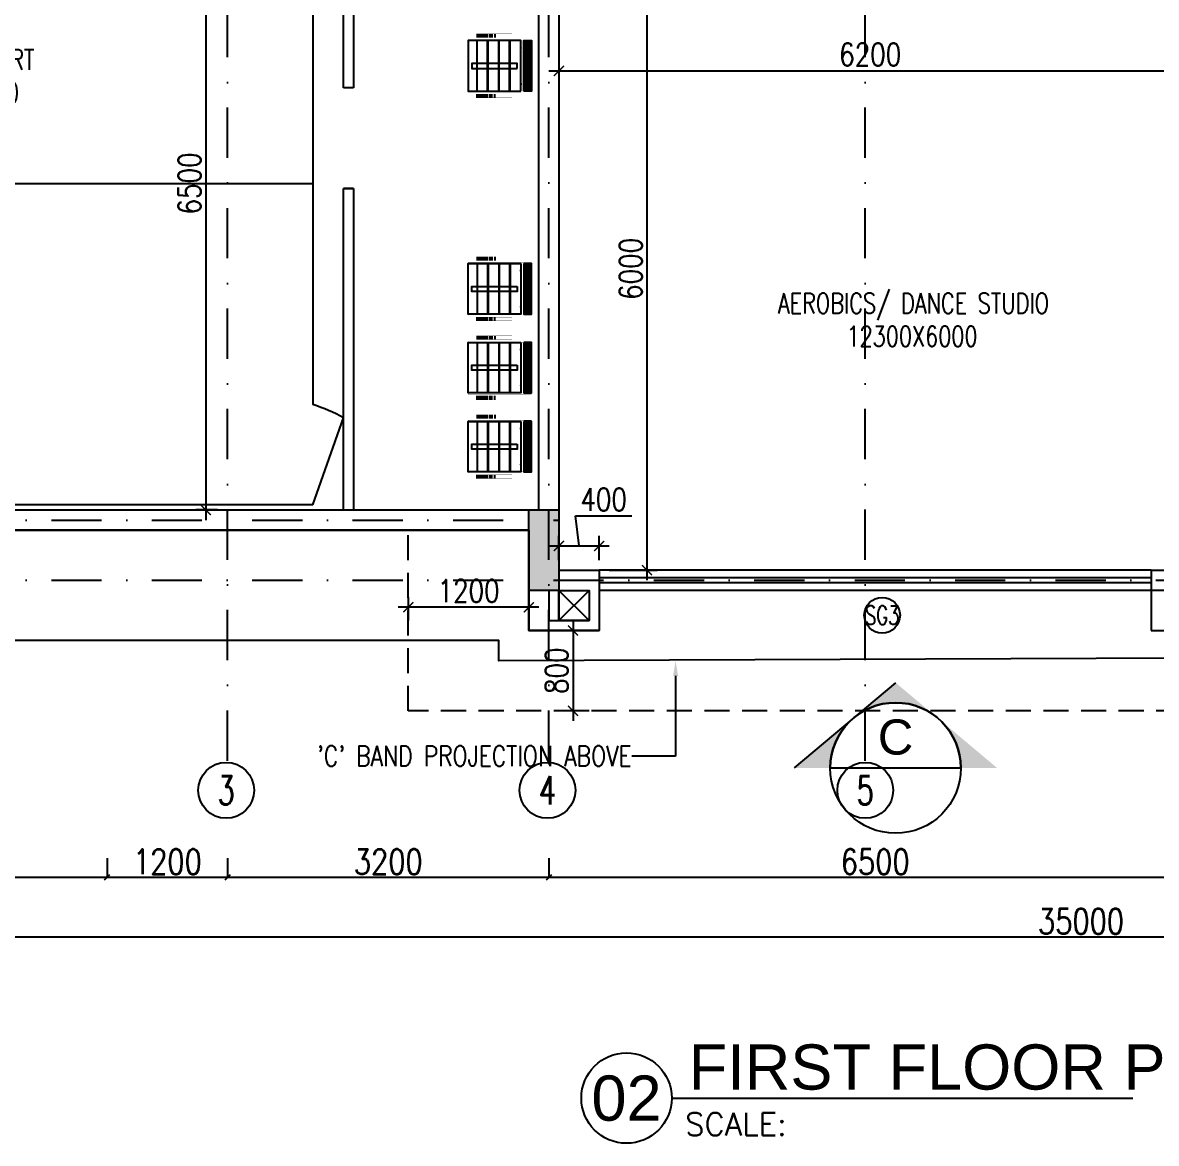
# Model space of a CAD drawing. Extents: x -32840 to 422982, y 280745 to 888746.
# Drawn here: x 220750 to 232041, y 383327 to 394481 of the extents above; entities that cross this region are included whole.
import ezdxf
from ezdxf import colors
from ezdxf.entities.mleader import LeaderData, LeaderLine
from ezdxf.enums import TextEntityAlignment as Align
from ezdxf.math import Vec2, Vec3

# ---------------------------------------------------------------- set-up
doc = ezdxf.new("R2010")
doc.units = 0
doc.header["$LTSCALE"] = 1000
doc.header["$PDMODE"] = 3
for name, pattern in [('ABOVE', [0.4, 0.2, -0.2]), ('CONTINOUS', [0]), ('DASHDOT', [1, 0.5, -0.25, 0, -0.25]), ('HIDDEN', [0.375, 0.25, -0.125])]:
    doc.linetypes.add(name, pattern=pattern)
doc.layers.get('Defpoints').update_dxf_attribs({"linetype": 'HIDDEN'})
doc.layers.add('A-Area duct', color=50, linetype='Continuous', plot=False)
for name, color, linetype in [('A-Chejja', 5, 'HIDDEN'), ('A-COURTS', 2, 'Continuous'), ('a-dim', 3, 'Continuous'), ('A-DOOR', 1, 'Continuous'), ('A-duct', 1, 'Continuous'), ('A-Floor Projection', 5, 'CONTINOUS'), ('A-GRID', 31, 'DASHDOT'), ('A-GRID NO', 40, 'CONTINOUS'), ('A-RD', 6, 'Continuous'), ('A-Tag LVl', 2, 'Continuous'), ('A-TAG-DW', 2, 'Continuous'), ('A-TXT', 6, 'Continuous'), ('A-WAL', 7, 'Continuous'), ('A-WALL', 7, 'CONTINOUS'), ('a-win', 1, 'Continuous'), ('Dimension', 7, 'Continuous'), ('FURN', 11, 'Continuous'), ('S-RCWALL', 10, 'Continuous'), ('S-RCWALL HATCH', 165, 'Continuous'), ('STR-BEAMS', 6, 'ABOVE')]:
    doc.layers.add(name, color=color, linetype=linetype)
doc.layers.add('A-Dim grid', color=3, linetype='Continuous', transparency=0.5)
doc.styles.add('Arial', font='arial.ttf')
doc.styles.add('ROMANS', font='romans.shx', dxfattribs={"width": 0.8})
doc.dimstyles.new('A-Dim Grid', dxfattribs={"dimscale": 100, "dimtxt": 2.5, "dimasz": 0.5, "dimexe": 0, "dimexo": 0, "dimgap": 0.3, "dimtad": 1, "dimdec": 0, "dimlfac": -0.01, "dimzin": 3, "dimdsep": 46, "dimtxsty": 'ROMANS', "dimblk": 'OBLIQUE', "dimcen": 5, "dimclrd": 256, "dimclre": 8, "dimclrt": 4, "dimadec": 0, "dimazin": 0, "dimtfac": 1, "dimtdec": 0, "dimtix": 1, "dimtmove": 1, "dimatfit": 3, "dimfxl": 1, "dimfrac": 2, "dimtolj": 1, "dimtzin": 3, "dimlwd": -1, "dimarcsym": 0})
doc.dimstyles.new('dim-1', dxfattribs={"dimscale": 100, "dimtxt": 2.25, "dimasz": 1, "dimexe": 1, "dimexo": 1, "dimgap": 0.5, "dimtad": 1, "dimdec": 0, "dimzin": 3, "dimdsep": 46, "dimtxsty": 'ROMANS', "dimblk": 'ARCHTICK', "dimcen": 0.0625, "dimdle": 1, "dimclrd": 256, "dimclre": 256, "dimclrt": 6, "dimadec": 0, "dimazin": 0, "dimtfac": 1, "dimtdec": 0, "dimtix": 1, "dimtmove": 1, "dimatfit": 3, "dimfxl": 1, "dimfrac": 2, "dimtolj": 1, "dimtzin": 3, "dimarcsym": 0})

# ---------------------------------------------------------------- blocks, each defined once
blk = doc.blocks.new('TAG-LABEL')
at = {"linetype": 'Continuous'}
blk.add_line((-65.32, 0), (-24.49, 0), dxfattribs=at)
blk.add_circle((-69.32, 0), 4, dxfattribs=at)
at = {"color": 6, "style": 'ROMANS'}
blk.add_text('SCALE:', height=2, dxfattribs=at).set_placement((-64.13, -3.31))
at = {"color": 6}
for tag, p, height, style in [('LABELNAME', (-63.82, 0.75), 4, 'Arial'), ('SCALE', (-52.05, -3.31), 2, 'ROMANS'), ('DES.LINE.01', (-63.94, -6.44), 2, 'ROMANS'), ('DES.LINE.02', (-63.94, -9.56), 2, 'ROMANS')]:
    blk.add_attdef(tag, p, '', height=height, dxfattribs=dict(at, style=style))
at = {"color": 6, "style": 'Arial'}
blk.add_attdef('88', text='', height=4, dxfattribs=at).set_placement((-69.32, 0), align=Align.MIDDLE_CENTER)
blk = doc.blocks.new('A$C015D4CAF')
at = {"layer": 'A-COURTS'}
for p, q in [((5400, 9750), (1000, 9750)), ((3200, 4875), (3200, 9750)), ((1000, 5875), (0, 5875)), ((1000, 4875), (1000, 5875)), ((5400, 4875), (5400, 5875)), ((5400, 5875), (6400, 5875)), ((6400, 4875), (0, 4875))]:
    blk.add_line(p, q, dxfattribs=at)
for points in [[(0, 9750), (868, 10056, -0.037681), (1000, 9750, 5.347459)], [(6400, 9750), (5532, 10056, 0.037681), (5400, 9750, -5.347459)]]:
    blk.add_lwpolyline(points, format="xyb", dxfattribs=at)
blk.add_lwpolyline([(0, 9750), (0, 9750), (0, 0), (6400, 0), (6400, 9750)], dxfattribs=at)
blk = doc.blocks.new('RD')
at = {"style": 'ROMANS', "width": 0.75}
for tag, p in [('RT', (10.24, 14.08)), ('SZ', (10.24, 2.74))]:
    blk.add_attdef(tag, text='', height=9, dxfattribs=at).set_placement(p, align=Align.CENTER)
blk = doc.blocks.new('A$C3a6e2320')
at = {"layer": 'FURN'}
for p, q in [((570, 628), (68, 628)), ((570, 626), (68, 626)), ((570, 623), (68, 623)), ((570, 616), (68, 616)), ((570, 605), (68, 605)), ((570, 589), (68, 589)), ((570, 572), (68, 572)), ((570, 419), (68, 419)), ((570, 414), (68, 414)), ((1, 266), (38, 266)), ((1, 238), (38, 238)), ((570, 310), (68, 310)), ((570, 305), (68, 305)), ((637, 266), (600, 266)), ((637, 238), (600, 238)), ((1, 217), (38, 217)), ((1, 191), (38, 191)), ((1, 171), (38, 171)), ((1, 155), (38, 155)), ((1, 140), (38, 140)), ((1, 125), (38, 125)), ((1, 114), (38, 114)), ((570, 200), (68, 200)), ((570, 195), (68, 195)), ((637, 217), (600, 217)), ((637, 191), (600, 191)), ((637, 171), (600, 171)), ((637, 155), (600, 155)), ((637, 140), (600, 140)), ((637, 125), (600, 125)), ((637, 114), (600, 114)), ((1, 106), (38, 106)), ((1, 99), (38, 99)), ((1, 95), (38, 95)), ((1, 92), (38, 92)), ((1, 90), (38, 90)), ((637, 106), (600, 106)), ((637, 99), (600, 99)), ((637, 95), (600, 95)), ((637, 92), (600, 92)), ((637, 90), (600, 90))]:
    blk.add_line(p, q, dxfattribs=at)
for points, const_width in [([(56, 1), (68, 1), (68, 630), (56, 630)], 1), ([(582, 1), (582, 630), (570, 630), (570, 1)], 1), ([(1, 88), (38, 88), (38, 438), (1, 438)], 1.5), ([(38, 413), (56, 413), (56, 401), (38, 401)], 0.5), ([(600, 413), (582, 413), (582, 401), (600, 401)], 0.5), ([(637, 88), (600, 88), (600, 438), (637, 438)], 1.5), ([(38, 113), (56, 113), (56, 126), (38, 126)], 0.5), ([(600, 113), (582, 113), (582, 126), (600, 126)], 0.5)]:
    blk.add_lwpolyline(points, close=True, dxfattribs=dict(at, const_width=const_width))
for points in [[(570, 555), (68, 555), (68, 630), (570, 630)], [(570, 526), (68, 526), (68, 1), (570, 1)], [(344, 488), (294, 488), (294, 38), (344, 38)]]:
    blk.add_lwpolyline(points, close=True, dxfattribs=at)
for points in [[(138, 525, -0.015936), (144, 526)], [(494, 526, -0.007067), (507, 525)]]:
    blk.add_lwpolyline(points, format="xyb", dxfattribs=at)
blk.add_lwpolyline([(570, 89), (68, 89)], dxfattribs=at)
blk = doc.blocks.new('TAG-DOOR-WINOW')
blk.add_circle((0, 0), 2.37)
at = {"color": 6, "style": 'ROMANS', "width": 0.7}
blk.add_attdef('DW', text='', height=2.5, dxfattribs=at).set_placement((0, 0), align=Align.MIDDLE_CENTER)
blk = doc.blocks.new('TAG-SEC')
blk.add_line((-6.5, 0), (6.5, 0))
blk.add_circle((0, 0), 6.5)
at = {"color": 6, "style": 'Arial'}
blk.add_attdef('88', text='', height=3.5, dxfattribs=at).set_placement((0, 3.08), align=Align.MIDDLE_CENTER)
at = {"color": 6, "style": 'ROMANS', "width": 0.708488}
blk.add_attdef('X8-X-8888', text='', height=1.75, dxfattribs=at).set_placement((-5.58, -2.55), (5.58, -2.55), align=Align.FIT)
blk = doc.blocks.new('A$Ce1edbb18')
at = {"layer": 'A-Tag LVl'}
h = blk.add_hatch(color=256, dxfattribs=at)
h.paths.add_polyline_path([(14742, -15568), (15103, -15568, -0.2206), (15333, -15071)])
h.paths.add_polyline_path([(15753, -14719), (15337, -15068, -0.175251), (15753, -14918, -0.175251), (16169, -15068)])
h.paths.add_polyline_path([(16173, -15071, -0.2206), (16403, -15568), (16764, -15568)])
blk.add_line((15753, -14719), (14742, -15568), dxfattribs=at)
blk.add_arc((15753, -15568), 650, 0, 180, dxfattribs=at)
at = {"layer": 'A-Tag LVl', "xscale": 100, "yscale": 100, "zscale": 100}
blk.add_blockref('TAG-SEC', (15753, -15568), dxfattribs=at).add_auto_attribs({'88': 'C'})
blk = doc.blocks.new('_ArchTick')
at = {"color": 0, "linetype": 'ByBlock', "const_width": 0.15}
blk.add_lwpolyline([(-0.5, -0.5), (0.5, 0.5)], dxfattribs=at)
blk = doc.blocks.new('*D2479')
at = {"layer": 'a-dim', "lineweight": -2, "transparency": 16777216}
for p, q in [((226291, 389273), (226255, 389573)), ((226255, 389573), (226817, 389573)), ((226091, 389131), (226091, 389373)), ((226491, 389131), (226491, 389373)), ((225991, 389273), (226591, 389273))]:
    blk.add_line(p, q, dxfattribs=at)
at = {"layer": 'Defpoints', "color": 0, "transparency": 16777216}
for p in [(226491, 389273), (226091, 389031), (226491, 389031)]:
    blk.add_point(p, dxfattribs=at)
at = {"layer": 'a-dim', "lineweight": -2, "transparency": 16777216, "xscale": 100, "yscale": 100, "zscale": 100, "rotation": 180}
blk.add_blockref('_ArchTick', (226091, 389273), dxfattribs=at)
at = {"layer": 'a-dim', "lineweight": -2, "transparency": 16777216, "xscale": 100, "yscale": 100, "zscale": 100}
blk.add_blockref('_ArchTick', (226491, 389273), dxfattribs=at)
at = {"layer": 'a-dim', "color": 6, "transparency": 16777216, "insert": (226536, 389735), "char_height": 225, "attachment_point": 5, "style": 'ROMANS'}
blk.add_mtext('\\A1;400', dxfattribs=at)
blk = doc.blocks.new('*D2481')
at = {"layer": 'a-dim', "lineweight": -2, "transparency": 16777216}
for p, q in [((226968, 388931), (226968, 395131)), ((226191, 395031), (227068, 395031)), ((226591, 389031), (227068, 389031))]:
    blk.add_line(p, q, dxfattribs=at)
at = {"layer": 'Defpoints', "color": 0, "transparency": 16777216}
for p in [(226091, 395031), (226968, 395031), (226491, 389031)]:
    blk.add_point(p, dxfattribs=at)
at = {"layer": 'a-dim', "lineweight": -2, "transparency": 16777216, "xscale": 100, "yscale": 100, "zscale": 100}
for p, rotation in [((226968, 395031), 90), ((226968, 389031), 270)]:
    blk.add_blockref('_ArchTick', p, dxfattribs=dict(at, rotation=rotation))
at = {"layer": 'a-dim', "color": 6, "transparency": 16777216, "insert": (226806, 392031), "char_height": 225, "attachment_point": 5, "rotation": 90, "style": 'ROMANS'}
blk.add_mtext('\\A1;6000', dxfattribs=at)
blk = doc.blocks.new('*D2482')
at = {"layer": 'a-dim', "lineweight": -2, "transparency": 16777216}
for p, q in [((232291, 395131), (232291, 393901)), ((226091, 394931), (226091, 393901)), ((225991, 394001), (232391, 394001))]:
    blk.add_line(p, q, dxfattribs=at)
at = {"layer": 'Defpoints', "color": 0, "transparency": 16777216}
for p in [(232291, 395231), (226091, 395031), (232291, 394001)]:
    blk.add_point(p, dxfattribs=at)
at = {"layer": 'a-dim', "lineweight": -2, "transparency": 16777216, "xscale": 100, "yscale": 100, "zscale": 100, "rotation": 180}
blk.add_blockref('_ArchTick', (226091, 394001), dxfattribs=at)
at = {"layer": 'a-dim', "lineweight": -2, "transparency": 16777216, "xscale": 100, "yscale": 100, "zscale": 100}
blk.add_blockref('_ArchTick', (232291, 394001), dxfattribs=at)
at = {"layer": 'a-dim', "color": 6, "transparency": 16777216, "insert": (229191, 394164), "char_height": 225, "attachment_point": 5, "style": 'ROMANS'}
blk.add_mtext('\\A1;6200', dxfattribs=at)
blk = doc.blocks.new('_Oblique')
at = {"color": 0, "linetype": 'ByBlock', "lineweight": -2}
blk.add_line((-0.5, -0.5), (0.5, 0.5), dxfattribs=at)
at = {"color": 0, "linetype": 'ByBlock'}
blk.add_line((-0.5, -0.5), (0.5, 0.5), dxfattribs=at)
blk = doc.blocks.new('*D2568')
at = {"layer": 'A-Dim grid', "color": 8, "lineweight": -2, "transparency": 16777216}
for p, q in [((218691, 386167), (218691, 385975)), ((221591, 386167), (221591, 385975))]:
    blk.add_line(p, q, dxfattribs=at)
at = {"layer": 'A-Dim grid', "transparency": 16777216}
blk.add_line((218691, 385975), (221591, 385975), dxfattribs=at)
at = {"layer": 'Defpoints', "color": 0, "transparency": 16777216}
for p in [(218691, 386167), (221591, 386167), (221591, 385975)]:
    blk.add_point(p, dxfattribs=at)
at = {"layer": 'A-Dim grid', "transparency": 16777216, "xscale": 50, "yscale": 50, "zscale": 50, "rotation": 180}
blk.add_blockref('_Oblique', (218691, 385975), dxfattribs=at)
at = {"layer": 'A-Dim grid', "transparency": 16777216, "xscale": 50, "yscale": 50, "zscale": 50}
blk.add_blockref('_Oblique', (221591, 385975), dxfattribs=at)
at = {"layer": 'A-Dim grid', "color": 4, "transparency": 16777216, "insert": (220141, 386130), "char_height": 250, "attachment_point": 5, "style": 'ROMANS'}
blk.add_mtext('\\A1;2900', dxfattribs=at)
blk = doc.blocks.new('*D2569')
at = {"layer": 'A-Dim grid', "color": 8, "lineweight": -2, "transparency": 16777216}
for p, q in [((221591, 386167), (221591, 385975)), ((222791, 386167), (222791, 385975))]:
    blk.add_line(p, q, dxfattribs=at)
at = {"layer": 'A-Dim grid', "transparency": 16777216}
blk.add_line((221591, 385975), (222791, 385975), dxfattribs=at)
at = {"layer": 'Defpoints', "color": 0, "transparency": 16777216}
for p in [(221591, 386167), (222791, 386167), (222791, 385975)]:
    blk.add_point(p, dxfattribs=at)
at = {"layer": 'A-Dim grid', "transparency": 16777216, "xscale": 50, "yscale": 50, "zscale": 50, "rotation": 180}
blk.add_blockref('_Oblique', (221591, 385975), dxfattribs=at)
at = {"layer": 'A-Dim grid', "transparency": 16777216, "xscale": 50, "yscale": 50, "zscale": 50}
blk.add_blockref('_Oblique', (222791, 385975), dxfattribs=at)
at = {"layer": 'A-Dim grid', "color": 4, "transparency": 16777216, "insert": (222191, 386130), "char_height": 250, "attachment_point": 5, "style": 'ROMANS'}
blk.add_mtext('\\A1;1200', dxfattribs=at)
blk = doc.blocks.new('*D2570')
at = {"layer": 'A-Dim grid', "color": 8, "lineweight": -2, "transparency": 16777216}
for p, q in [((222791, 386167), (222791, 385975)), ((225991, 386167), (225991, 385975))]:
    blk.add_line(p, q, dxfattribs=at)
at = {"layer": 'A-Dim grid', "transparency": 16777216}
blk.add_line((222791, 385975), (225991, 385975), dxfattribs=at)
at = {"layer": 'Defpoints', "color": 0, "transparency": 16777216}
for p in [(222791, 386167), (225991, 386167), (225991, 385975)]:
    blk.add_point(p, dxfattribs=at)
at = {"layer": 'A-Dim grid', "transparency": 16777216, "xscale": 50, "yscale": 50, "zscale": 50, "rotation": 180}
blk.add_blockref('_Oblique', (222791, 385975), dxfattribs=at)
at = {"layer": 'A-Dim grid', "transparency": 16777216, "xscale": 50, "yscale": 50, "zscale": 50}
blk.add_blockref('_Oblique', (225991, 385975), dxfattribs=at)
at = {"layer": 'A-Dim grid', "color": 4, "transparency": 16777216, "insert": (224391, 386130), "char_height": 250, "attachment_point": 5, "style": 'ROMANS'}
blk.add_mtext('\\A1;3200', dxfattribs=at)
blk = doc.blocks.new('*D2571')
at = {"layer": 'A-Dim grid', "color": 8, "lineweight": -2, "transparency": 16777216}
for p, q in [((225991, 386167), (225991, 385975)), ((232491, 386167), (232491, 385975))]:
    blk.add_line(p, q, dxfattribs=at)
at = {"layer": 'A-Dim grid', "transparency": 16777216}
blk.add_line((225991, 385975), (232491, 385975), dxfattribs=at)
at = {"layer": 'Defpoints', "color": 0, "transparency": 16777216}
for p in [(225991, 386167), (232491, 386167), (232491, 385975)]:
    blk.add_point(p, dxfattribs=at)
at = {"layer": 'A-Dim grid', "transparency": 16777216, "xscale": 50, "yscale": 50, "zscale": 50, "rotation": 180}
blk.add_blockref('_Oblique', (225991, 385975), dxfattribs=at)
at = {"layer": 'A-Dim grid', "transparency": 16777216, "xscale": 50, "yscale": 50, "zscale": 50}
blk.add_blockref('_Oblique', (232491, 385975), dxfattribs=at)
at = {"layer": 'A-Dim grid', "color": 4, "transparency": 16777216, "insert": (229241, 386130), "char_height": 250, "attachment_point": 5, "style": 'ROMANS'}
blk.add_mtext('\\A1;6500', dxfattribs=at)
blk = doc.blocks.new('*D2574')
at = {"layer": 'A-Dim grid', "color": 8, "lineweight": -2, "transparency": 16777216}
for p, q in [((213791, 386047), (213791, 385382)), ((248791, 386047), (248791, 385382))]:
    blk.add_line(p, q, dxfattribs=at)
at = {"layer": 'A-Dim grid', "transparency": 16777216}
blk.add_line((213791, 385382), (248791, 385382), dxfattribs=at)
at = {"layer": 'Defpoints', "color": 0, "transparency": 16777216}
for p in [(213791, 386047), (248791, 386047), (248791, 385382)]:
    blk.add_point(p, dxfattribs=at)
at = {"layer": 'A-Dim grid', "transparency": 16777216, "xscale": 50, "yscale": 50, "zscale": 50, "rotation": 180}
blk.add_blockref('_Oblique', (213791, 385382), dxfattribs=at)
at = {"layer": 'A-Dim grid', "transparency": 16777216, "xscale": 50, "yscale": 50, "zscale": 50}
blk.add_blockref('_Oblique', (248791, 385382), dxfattribs=at)
at = {"layer": 'A-Dim grid', "color": 4, "transparency": 16777216, "insert": (231291, 385537), "char_height": 250, "attachment_point": 5, "style": 'ROMANS'}
blk.add_mtext('\\A1;35000', dxfattribs=at)
blk = doc.blocks.new('*D2532')
at = {"layer": 'a-dim', "lineweight": -2, "transparency": 16777216}
for p, q in [((224591, 388531), (224591, 388763)), ((225791, 388531), (225791, 388763)), ((225891, 388663), (224491, 388663))]:
    blk.add_line(p, q, dxfattribs=at)
at = {"layer": 'Defpoints', "color": 0, "transparency": 16777216}
for p in [(224591, 388663), (224591, 388431), (225791, 388431)]:
    blk.add_point(p, dxfattribs=at)
at = {"layer": 'a-dim', "lineweight": -2, "transparency": 16777216, "xscale": 100, "yscale": 100, "zscale": 100, "rotation": 180}
blk.add_blockref('_ArchTick', (224591, 388663), dxfattribs=at)
at = {"layer": 'a-dim', "lineweight": -2, "transparency": 16777216, "xscale": 100, "yscale": 100, "zscale": 100}
blk.add_blockref('_ArchTick', (225791, 388663), dxfattribs=at)
at = {"layer": 'a-dim', "color": 6, "transparency": 16777216, "insert": (225191, 388825), "char_height": 225, "attachment_point": 5, "style": 'ROMANS'}
blk.add_mtext('\\A1;1200', dxfattribs=at)
blk = doc.blocks.new('*D2533')
at = {"layer": 'a-dim', "lineweight": -2, "transparency": 16777216}
for p, q in [((226231, 388531), (226231, 387531)), ((226391, 388431), (226131, 388431)), ((226391, 387631), (226131, 387631))]:
    blk.add_line(p, q, dxfattribs=at)
at = {"layer": 'Defpoints', "color": 0, "transparency": 16777216}
for p in [(226491, 388431), (226231, 387631), (226491, 387631)]:
    blk.add_point(p, dxfattribs=at)
at = {"layer": 'a-dim', "lineweight": -2, "transparency": 16777216, "xscale": 100, "yscale": 100, "zscale": 100}
for p, rotation in [((226231, 388431), 90), ((226231, 387631), 270)]:
    blk.add_blockref('_ArchTick', p, dxfattribs=dict(at, rotation=rotation))
at = {"layer": 'a-dim', "color": 6, "transparency": 16777216, "insert": (226068, 388031), "char_height": 225, "attachment_point": 5, "rotation": 90, "style": 'ROMANS'}
blk.add_mtext('\\A1;800', dxfattribs=at)
blk = doc.blocks.new('*D2476')
at = {"layer": 'Defpoints', "color": 0, "transparency": 16777216}
for p in [(222791, 396131), (222574, 389631), (222791, 389631)]:
    blk.add_point(p, dxfattribs=at)
at = {"layer": 'Dimension', "lineweight": -2, "transparency": 16777216}
for p, q in [((222574, 396231), (222574, 389531)), ((222691, 396131), (222474, 396131)), ((222691, 389631), (222474, 389631))]:
    blk.add_line(p, q, dxfattribs=at)
at = {"layer": 'Dimension', "lineweight": -2, "transparency": 16777216, "xscale": 100, "yscale": 100, "zscale": 100}
for p, rotation in [((222574, 396131), 90), ((222574, 389631), 270)]:
    blk.add_blockref('_ArchTick', p, dxfattribs=dict(at, rotation=rotation))
at = {"layer": 'Dimension', "color": 6, "transparency": 16777216, "insert": (222412, 392881), "char_height": 225, "attachment_point": 5, "rotation": 90, "style": 'ROMANS'}
blk.add_mtext('\\A1;6500', dxfattribs=at)
blk = doc.blocks.new('Tag-Stair-No')
blk.add_circle((0, 0), 1.369)
at = {"color": 6, "style": 'ROMANS', "width": 0.7}
blk.add_attdef('SN', text='', height=1.4, dxfattribs=at).set_placement((0, -0.003), align=Align.MIDDLE)
blk = doc.blocks.new('GR')
at = {"layer": 'A-GRID'}
for p, q in [((225368, 436985), (225368, 465812)), ((228568, 436985), (228568, 465812)), ((231718, 436985), (231718, 465812)), ((213612, 439380), (228668, 439380)), ((213612, 438780), (256876, 438780))]:
    blk.add_line(p, q, dxfattribs=at)
at = {"layer": 'A-GRID NO', "xscale": 203.2, "yscale": 203.2, "zscale": 203.2}
for p, values in [((225354, 436690), {'SN': '3'}), ((228554, 436690), {'SN': '4'}), ((231719, 436690), {'SN': '5'})]:
    blk.add_blockref('Tag-Stair-No', p, dxfattribs=at).add_auto_attribs(values)
blk = doc.blocks.new('A$C18a4869f')
at = {"layer": 'S-RCWALL HATCH'}
blk.add_hatch(color=253, dxfattribs=at).paths.add_polyline_path([(12400, -13000), (12100, -13000), (12100, -13800), (12400, -13800)])
at = {"layer": 'S-RCWALL'}
blk.add_lwpolyline([(12100, -13000), (12400, -13000), (12400, -13800), (12100, -13800)], close=True, dxfattribs=at)

msp = doc.modelspace()

# ---------------------------------------------------------------- linework, layer by layer
at = {"layer": 'A-Area duct'}
msp.add_lwpolyline([(226090.6, 388831.2), (226390.6, 388831.2), (226390.6, 388531.2), (226090.6, 388531.2)], close=True, dxfattribs=at)
at = {"layer": 'A-Chejja'}
msp.add_lwpolyline([(239790.6, 391431.2), (239790.5, 387631.2), (224590.5, 387631.2), (224590.6, 389431.2)], dxfattribs=at)
at = {"layer": 'A-DOOR'}
msp.add_line((223946.3, 392831.2), (224046.3, 392831.2), dxfattribs=at)
msp.add_line((223946.3, 392831.2), (224046.3, 392831.2), dxfattribs=at)
at = {"layer": 'A-duct'}
for p, q in [((226090.6, 388831.2), (226090.6, 388531.2)), ((226390.6, 388831.2), (226090.6, 388531.2)), ((226090.6, 388829.1), (226390.6, 388531.2))]:
    msp.add_line(p, q, dxfattribs=at)
at = {"layer": 'A-Floor Projection', "color": 1}
msp.add_lwpolyline([(239090.6, 391431.2), (239090.6, 388181.2), (225490.6, 388131.2), (225490.6, 388331.2), (213690.6, 388331.2), (213690.6, 389431.2)], dxfattribs=at)
at = {"layer": 'A-WALL'}
for p, q in [((225890.6, 389631.2), (225890.6, 396131.2)), ((226090.6, 395031.2), (226090.6, 388831.2)), ((213890.6, 389631.2), (225890.6, 389631.2)), ((218790.6, 389431.2), (225790.6, 389431.2)), ((225790.6, 389431.2), (225790.6, 388431.2)), ((226090.6, 389031.2), (226390.6, 389031.2)), ((226390.6, 389031.2), (226490.6, 389031.2)), ((226490.6, 389031.2), (226490.6, 388431.2)), ((231990.6, 389031.2), (232590.6, 389031.2)), ((231990.6, 389031.2), (231990.6, 388831.2)), ((231990.6, 389031.2), (231990.6, 388431.2)), ((225990.6, 388831.2), (225990.6, 388531.2)), ((226090.6, 388831.2), (225990.6, 388831.2)), ((226090.6, 388831.2), (226390.6, 388831.2)), ((226390.6, 388831.2), (226390.6, 388531.2)), ((225990.6, 388531.2), (226390.6, 388531.2)), ((225790.6, 388431.2), (226490.6, 388431.2)), ((231990.6, 388431.2), (232590.6, 388431.2))]:
    msp.add_line(p, q, dxfattribs=at)
at = {"layer": 'A-WALL', "flags": 128}
msp.add_lwpolyline([(244490.6, 409431.2), (249090.6, 409431), (249090.6, 392731), (243290.6, 392731.2), (243290.6, 392731.2), (241590.6, 392731.2), (241590.6, 392731.2), (238590.6, 392731.2), (238590.6, 389431.2), (238690.6, 389431.2), (238690.6, 388431.2), (237990.6, 388431.2), (237990.6, 388831.2), (226490.6, 388831.2), (226490.6, 388431.2), (225790.6, 388431.2), (225790.6, 389431.2), (219790.6, 389431.2), (219790.6, 389431.2), (218590.6, 389431.2), (218590.6, 389431.2), (213690.6, 389431.2), (213690.6, 402631.2)], dxfattribs=at)
at = {"layer": 'a-win'}
for p, q in [((223946.3, 393831.2), (223946.3, 396131.2)), ((224046.3, 396131.2), (224046.3, 393831.2)), ((224046.3, 393831.2), (223946.3, 393831.2)), ((224046.3, 393831.2), (223946.3, 393831.2)), ((223946.3, 389631.2), (223946.3, 392831.2)), ((224046.3, 392831.2), (223946.3, 392831.2)), ((224046.3, 392831.2), (223946.3, 392831.2)), ((224046.3, 392831.2), (224046.3, 389631.2)), ((231990.6, 389031.2), (226490.6, 389031.2)), ((231990.6, 388956.2), (226490.6, 388956.2)), ((231990.6, 388906.2), (226490.6, 388906.2)), ((231990.6, 388831.2), (226490.6, 388831.2))]:
    msp.add_line(p, q, dxfattribs=at)

# ---------------------------------------------------------------- block references
msp.add_blockref('A$Ce1edbb18', (213690.6, 402631.2))
at = {"layer": 'A-GRID NO'}
msp.add_blockref('GR', (-2577.2, -49849.1), dxfattribs=at)
at = {"layer": 'A-RD'}
ref = msp.add_blockref('RD', (219722.5, 393604.1), dxfattribs=dict(at, xscale=29.00000000000003, yscale=29.00000000000003, zscale=29.00000000000003, rotation=2.625499817554555e-06))
ref.add_attrib('RT', 'SQUASH COURT', dxfattribs={"height": 203, "rotation": 360, "style": 'ROMANS', "oblique": 0, "width": 0.75}).set_placement((220077.5, 394012.3), align=Align.CENTER)
ref.add_attrib('SZ', '12000X6500', dxfattribs={"height": 203, "rotation": 360, "style": 'ROMANS', "oblique": 0, "width": 0.75}).set_placement((220063, 393683.6), align=Align.CENTER)
ref = msp.add_blockref('RD', (229266.6, 391179.1), dxfattribs=dict(at, xscale=29.00000000000003, yscale=29.00000000000003, zscale=29.00000000000003, rotation=359.9999973745001))
ref.add_attrib('RT', 'AEROBICS/ DANCE STUDIO', dxfattribs={"height": 203, "rotation": 360, "style": 'ROMANS', "width": 0.75}).set_placement((229621.7, 391587.3), align=Align.CENTER)
ref.add_attrib('SZ', '12300X6000', dxfattribs={"height": 203, "rotation": 360, "style": 'ROMANS', "width": 0.75}).set_placement((229607.2, 391258.6), align=Align.CENTER)
at = {"layer": 'A-Tag LVl'}
ref = msp.add_blockref('TAG-LABEL', (234562.5, 383777.4), dxfattribs=dict(at, xscale=112.5, yscale=112.5, zscale=112.5))
ref.add_attrib('88', '02', dxfattribs={"layer": '0', "color": 6, "height": 450, "style": 'Arial'}).set_placement((226764.1, 383777.4), align=Align.MIDDLE_CENTER)
ref.add_attrib('LABELNAME', 'FIRST FLOOR PLAN', (227382.9, 383861.7), dxfattribs={"layer": '0', "color": 6, "height": 450, "style": 'Arial'})
at = {"layer": 'A-TAG-DW'}
ref = msp.add_blockref('TAG-DOOR-WINOW', (229310, 388583.4), dxfattribs=dict(at, xscale=75, yscale=75, zscale=75, rotation=334.3000000001243))
ref.add_attrib('DW', 'SG3', dxfattribs={"layer": '0', "color": 6, "height": 187.5, "style": 'ROMANS', "width": 0.7}).set_placement((229310, 388583.4), align=Align.MIDDLE_CENTER)
at = {"layer": 'A-WAL', "xscale": -1, "rotation": 270}
for name, p in [('A$C015D4CAF', (213890.6, 389681.2)), ('A$C3a6e2320', (225186, 391512.7)), ('A$C3a6e2320', (225186, 390727.7)), ('A$C3a6e2320', (225186, 389942.7))]:
    msp.add_blockref(name, p, dxfattribs=at)
at = {"layer": 'A-WAL', "rotation": 270}
msp.add_blockref('A$C3a6e2320', (225186, 394370.6), dxfattribs=at)
at = {"layer": 'STR-BEAMS'}
msp.add_blockref('A$C18a4869f', (213690.6, 402631.2), dxfattribs=at)

# ---------------------------------------------------------------- dimensions: what is measured, and where the dimension line sits
at = {"layer": 'a-dim'}
for base, p1, p2, picture, middle in [((232290.6, 394001.1), (226090.6, 395031.2), (232290.6, 395231.2), '*D2482', (229190.6, 394163.6)), ((224590.5, 388662.6), (225790.6, 388431.2), (224590.5, 388431.2), '*D2532', (225190.6, 388825.1))]:
    dim = msp.add_linear_dim(base=base, p1=p1, p2=p2, dimstyle='dim-1', dxfattribs=at)
    dim.commit()
    dim.dimension.update_dxf_attribs({"geometry": picture, "text_midpoint": middle})
for base, p1, p2, picture, middle in [((226968.4, 395031.2), (226490.6, 389031.2), (226090.6, 395031.2), '*D2481', (226805.9, 392031.2)), ((226230.8, 387631.2), (226490.6, 388431.2), (226490.6, 387631.2), '*D2533', (226068.3, 388031.2))]:
    dim = msp.add_linear_dim(base=base, p1=p1, p2=p2, angle=90, dimstyle='dim-1', dxfattribs=at)
    dim.commit()
    dim.dimension.update_dxf_attribs({"geometry": picture, "text_midpoint": middle})
dim = msp.add_linear_dim(base=(226490.6, 389272.9), p1=(226090.6, 389031.2), p2=(226490.6, 389031.2), dimstyle='dim-1', dxfattribs=at)
dim.commit()
dim.dimension.update_dxf_attribs({"geometry": '*D2479', "text_midpoint": (226304.5, 389572.7), "dimtype": 160})
at = {"layer": 'A-Dim grid'}
for base, p1, p2, picture, middle in [((221590.6, 385975.3), (218690.6, 386166.7), (221590.6, 386166.7), '*D2568', (220140.6, 386130.3)), ((222790.6, 385975.3), (221590.6, 386166.7), (222790.6, 386166.7), '*D2569', (222190.6, 386130.3)), ((225990.6, 385975.3), (222790.6, 386166.7), (225990.6, 386166.7), '*D2570', (224390.6, 386130.3)), ((232490.6, 385975.3), (225990.6, 386166.7), (232490.6, 386166.7), '*D2571', (229240.6, 386130.3)), ((248790.8, 385382.4), (213790.6, 386047.1), (248790.8, 386046.9), '*D2574', (231290.7, 385537.4))]:
    dim = msp.add_linear_dim(base=base, p1=p1, p2=p2, dimstyle='A-Dim Grid', dxfattribs=at)
    dim.commit()
    dim.dimension.update_dxf_attribs({"geometry": picture, "text_midpoint": middle})
at = {"layer": 'Dimension'}
dim = msp.add_aligned_dim(p1=(222790.6, 396131.2), p2=(222790.6, 389631.2), distance=-216.3, dimstyle='dim-1', dxfattribs=at)
dim.commit()
dim.dimension.update_dxf_attribs({"geometry": '*D2476', "text_midpoint": (222411.9, 392881.2)})

# ---------------------------------------------------------------- leaders
at = {"layer": 'A-TXT'}
ml = msp.add_multileader_mtext('Standard', dxfattribs=at)
ml.set_content("'C' BAND PROJECTION ABOVE", color=256, style='ROMANS')
ml.set_leader_properties()
ml.build(insert=Vec2(0, 0))
ml.multileader.update_dxf_attribs({"dogleg_length": 50, "arrow_head_size": 150})
ctx = ml.context
ctx.base_point, ctx.char_height, ctx.arrow_head_size, ctx.plane_origin = Vec3(223261.7, 387182), 200, 150, Vec3(218366.6, 386537)
ctx.text_align_type = 2
notes = []
notes.append((ctx, [(0, (1, 1, 0), (227252.9, 387182), (-1, 0), 436.7, [(0, [(227252.9, 388129.9)], 0, [])])]))
ctx.mtext.insert, ctx.mtext.alignment, ctx.mtext.flow_direction = Vec3(226814.2, 387282), 3, 5
for ctx, leaders in notes:
    for number, flags, end, landing, length, lines in leaders:
        leader = LeaderData()
        leader.index, (leader.has_last_leader_line, leader.has_dogleg_vector, leader.attachment_direction) = number, flags
        leader.last_leader_point, leader.dogleg_vector, leader.dogleg_length = Vec3(end), Vec3(landing), length
        for number, points, colour, breaks in lines:
            line = LeaderLine()
            line.index, line.vertices, line.color, line.breaks = number, Vec3.list(points), colors.encode_raw_color(colour), breaks
            leader.lines.append(line)
        ctx.leaders.append(leader)

doc.saveas('drawing.dxf')
